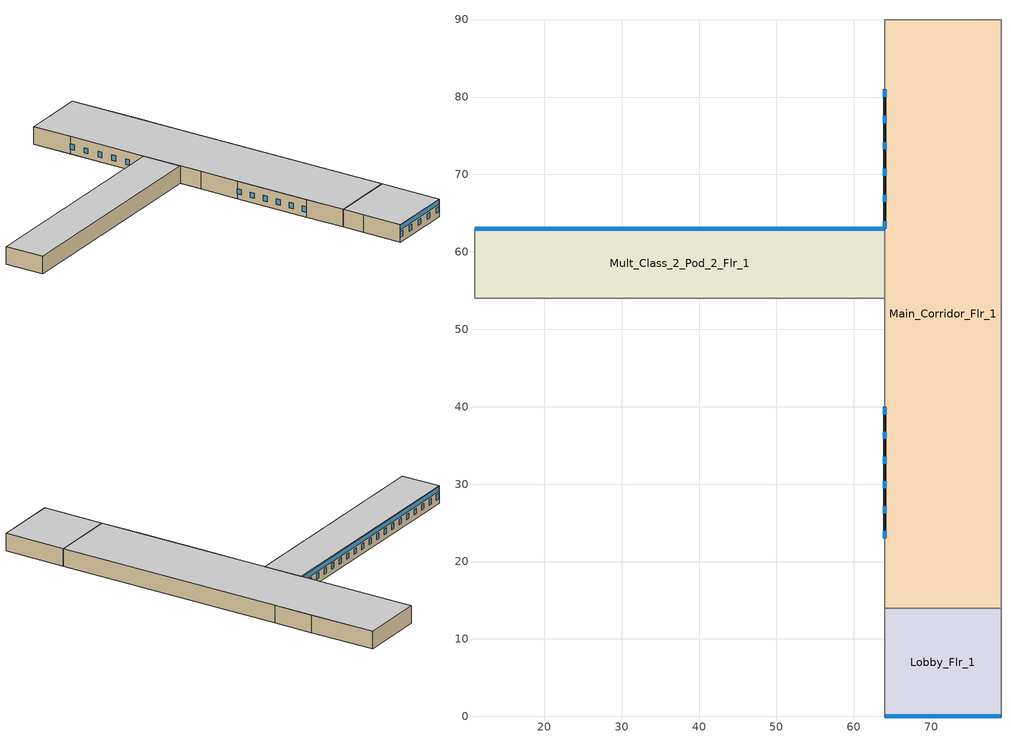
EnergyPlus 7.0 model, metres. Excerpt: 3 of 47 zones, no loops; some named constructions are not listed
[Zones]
Mult_Class_2_Pod_2_Flr_1
 floor ground (Unheated - 8in Slab with Carpet_NR_Ext-slab): 11,63 64,63 64,54 11,54 z0
 wall outside (Mass_R-13.3 ci_Ext-wall): 64,63 11,63 z0:4
 wall to Corridor_Pod_2_Flr_1 (Standard_Int-Wall): 11,54 64,54 z0:4
 wall to Main_Corridor_Flr_1 (Standard_Int-Wall): 64,54 64,63 z0:4
 wall to Corner_Class_2_Pod_2_Flr_1 (Standard_Int-Wall): 11,63 11,54 z0:4
 window (std_window_UValue_3.237_SHGC_0.490_VT_0.622): 63.95,63 63.04,63 / 61.06,63 60.15,63 / 58.17,63 57.26,63 / 55.29,63 54.37,63 / 52.4,63 51.48,63 / 49.51,63 48.6,63 / 46.62,63 45.71,63 / 43.73,63 42.82,63 / 40.85,63 39.93,63 / 37.96,63 37.04,63 / 35.07,63 34.15,63 / 32.18,63 31.27,63 / 29.29,63 28.38,63 / 26.4,63 25.49,63 / 23.52,63 22.6,63 / 20.63,63 19.71,63 / 17.74,63 16.83,63 / 14.85,63 13.94,63 / 11.96,63 11.05,63 z1.1:2.32
 window (daylight_window_UValue_3.237_SHGC_0.490_VT_0.622): 63.95,63 11.05,63 z2.8:3.8
 ceiling to Mult_Class_2_Pod_2_Flr_2 (INT-FLOOR-UNDERSIDE): 11,54 64,54 64,63 11,63 z4
Main_Corridor_Flr_1
 floor ground (Unheated - 8in Slab with Carpet_NR_Ext-slab): 64,90 79,90 79,14 64,14 z0
 wall outside (Mass_R-13.3 ci_Ext-wall): 64,81 64,63 / 64,40 64,23 z0:4
 wall to Lobby_Flr_1 (Standard_Int-Wall): 64,14 79,14 z0:4
 wall to Gym_Flr_1 (Standard_Int-Wall): 79,14 79,66 z0:4
 wall to Mech_Flr_1 (Standard_Int-Wall): 79,66 79,75 z0:4
 wall to Auditorium_Flr_1 (Standard_Int-Wall): 79,75 79,90 z0:4
 wall to Bathrooms_Flr_1 (Standard_Int-Wall): 79,90 64,90 z0:4
 wall to Mult_Class_1_Pod_3_Flr_1 (Standard_Int-Wall): 64,90 64,81 z0:4
 wall to Corridor_Pod_2_Flr_1 (Standard_Int-Wall): 64,54 64,49 z0:4
 wall to Mult_Class_1_Pod_2_Flr_1 (Standard_Int-Wall): 64,49 64,40 z0:4
 wall to Mult_Class_2_Pod_1_Flr_1 (Standard_Int-Wall): 64,23 64,14 z0:4
 window (std_window_UValue_3.237_SHGC_0.390_VT_0.495_west): 64,80.95 64,80.04 / 64,77.55 64,76.64 / 64,74.16 64,73.24 / 64,70.76 64,69.84 / 64,67.36 64,66.45 / 64,63.96 64,63.05 / 64,39.95 64,39.04 / 64,36.75 64,35.84 / 64,33.56 64,32.64 / 64,30.36 64,29.44 / 64,27.16 64,26.25 / 64,23.96 64,23.05 z1.1:2.32
 ceiling to Main_Corridor_Flr_2 (INT-FLOOR-UNDERSIDE): 64,14 79,14 79,90 64,90 z4
Lobby_Flr_1
 floor ground (Unheated - 8in Slab with Carpet_NR_Ext-slab): 64,14 79,14 79,0 64,0 z0
 wall outside (Mass_R-13.3 ci_Ext-wall): 64,0 79,0 z0:4
 wall to Offices_Flr_1 (Standard_Int-Wall): 79,0 79,14 z0:4
 wall to Corridor_Pod_1_Flr_1 (Standard_Int-Wall): 64,14 64,9 z0:4
 wall to Mult_Class_1_Pod_1_Flr_1 (Standard_Int-Wall): 64,9 64,0 z0:4
 window (std_window_UValue_3.237_SHGC_0.390_VT_0.495): 64.05,0 64.96,0 / 67.55,0 68.46,0 / 71.04,0 71.96,0 / 74.54,0 75.45,0 / 78.04,0 78.95,0 z1.1:2.32
 window (daylight_window_UValue_3.237_SHGC_0.390_VT_0.495): 64.05,0 78.95,0 z2.79:3.8
 ceiling to Lobby_Flr_2 (INT-FLOOR-UNDERSIDE): 64,0 79,0 79,14 64,14 z4
[Schedule:Compact]
Kit_Elec_Equip_Sch: Fraction, Through: 6/30, For: Weekdays SummerDesignDay, Until: 06:00, 0.38, Until: 07:00, 0.86, Until: 08:00, 1, Until: 11:00, 0.77, Until: 13:00, 1, Until: 14:00, 0.6, Until: 15:00, 0.46, Until: 24:00, 0.38, For: WinterDesignDay, Until: 24:00, 0, For: AllOtherDays, Until: 24:00, 0.38, Through: 9/1, For: WinterDesignDay, Until: 24:00, 0, For: AllOtherDays, Until: 24:00, 0.38, Through: 12/31, For: Weekdays SummerDesignDay, Until: 06:00, 0.38, Until: 07:00, 0.86, Until: 08:00, 1, Until: 11:00, 0.77, Until: 13:00, 1, Until: 14:00, 0.6, Until: 15:00, 0.46, Until: 24:00, 0.38, For: WinterDesignDay, Until: 24:00, 0, For: AllOtherDays, Until: 24:00, 0.38
Kit_Gas_Equip_Sch: Fraction, Through: 6/30, For: Weekdays SummerDesignDay, Until: 03:00, 0.02, Until: 06:00, 0.22, Until: 07:00, 0.99, Until: 08:00, 0.79, Until: 10:00, 0.4, Until: 11:00, 0.86, Until: 13:00, 1, Until: 24:00, 0.02, For: WinterDesignDay, Until: 24:00, 0, For: AllOtherDays, Until: 24:00, 0.02, Through: 9/1, For: WinterDesignDay, Until: 24:00, 0, For: AllOtherDays, Until: 24:00, 0.02, Through: 12/31, For: Weekdays SummerDesignDay, Until: 03:00, 0.02, Until: 06:00, 0.22, Until: 07:00, 0.99, Until: 08:00, 0.79, Until: 10:00, 0.4, Until: 11:00, 0.86, Until: 13:00, 1, Until: 24:00, 0.02, For: WinterDesignDay, Until: 24:00, 0, For: AllOtherDays, Until: 24:00, 0.02
